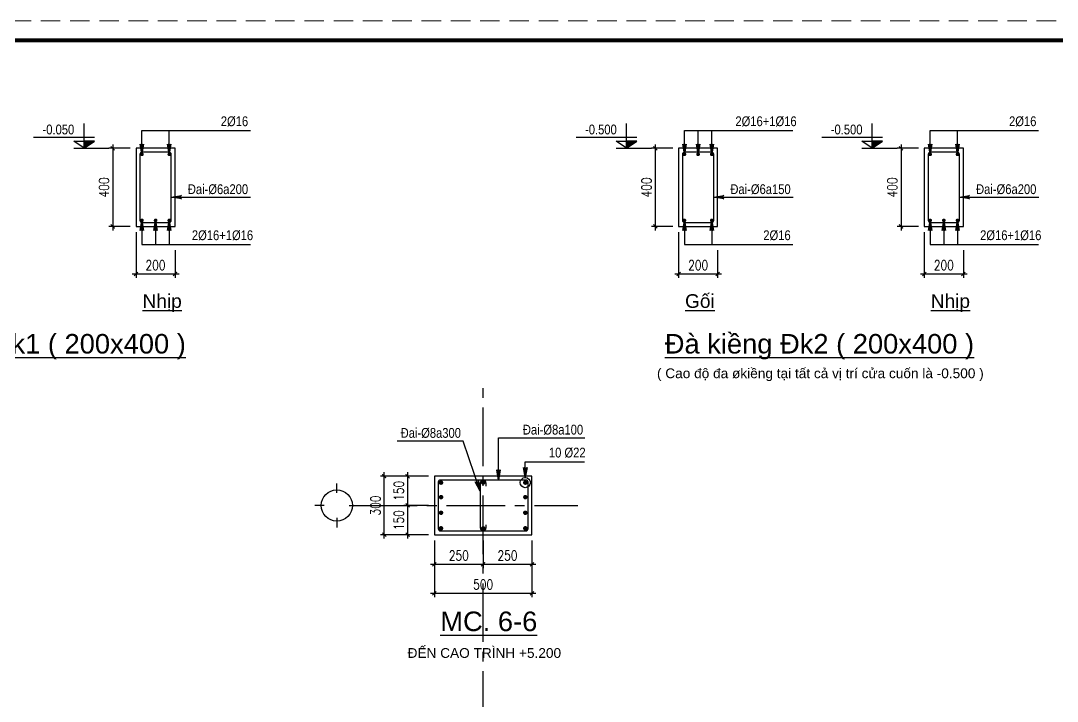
# Model space of a CAD drawing. Header units: inches. Extents: x 651127 to 1529722, y 768575 to 1021311.
# Drawn here: x 1387578 to 1414119, y 873523 to 890941 of the extents above; entities that cross this region are included whole.
import ezdxf
from ezdxf.enums import TextEntityAlignment as Align

# ---------------------------------------------------------------- set-up
doc = ezdxf.new("R2010")
doc.units = ezdxf.units.IN
doc.header["$LTSCALE"] = 1000
doc.header["$MEASUREMENT"] = 0
doc.linetypes.add('CENTER2', pattern=[1.125, 0.75, -0.125, 0.125, -0.125])
doc.linetypes.add('HIDDEN', pattern=[0.375, 0.25, -0.125])
doc.layers.get('DEFPOINTS').update_dxf_attribs({"color": 8, "lineweight": 9})
for name, color, linetype in [('DWGshare.com_1', 7, 'Continuous'), ('DWGshare.com_10', 7, 'Continuous'), ('DWGshare.com_2', 147, 'Continuous'), ('DWGshare.com_3', 7, 'Continuous'), ('DWGshare.com_4', 8, 'CENTER2'), ('DWGshare.com_6', 40, 'Continuous'), ('DWGshare.com_7', 1, 'Continuous'), ('DWGshare.com_8', 3, 'Continuous')]:
    doc.layers.add(name, color=color, linetype=linetype)
doc.styles.add('DWGshare.com_1', font='VHELVCN.TTF')
doc.styles.add('DWGshare.com_2', font='VHELVEB.TTF')
doc.styles.add('DWGshare.com_3', font='VHELVEB.TTF')
doc.styles.add('DWGshare.com_4', font='romans.shx', dxfattribs={"width": 0.8})
doc.styles.add('DWGshare.com_6', font='VHELVEN.TTF')
doc.dimstyles.new('DWGshare.com_3', dxfattribs={"dimscale": 100, "dimtxt": 2.5, "dimasz": 1, "dimexe": 1, "dimexo": 1.5, "dimgap": 1, "dimtad": 1, "dimdec": 0, "dimlfac": 0.2, "dimzin": 0, "dimdsep": 46, "dimtxsty": 'DWGshare.com_4', "dimblk": 'DWGshare.com_1', "dimcen": 1.5, "dimdle": 1, "dimclrd": 256, "dimclre": 256, "dimclrt": 7, "dimadec": 0, "dimazin": 0, "dimtfac": 1, "dimtdec": 0, "dimtix": 1, "dimtmove": 2, "dimatfit": 3, "dimfxl": 1, "dimtolj": 1, "dimtzin": 0, "dimarcsym": 0})
doc.dimstyles.new('DWGshare.com_4', dxfattribs={"dimscale": 100, "dimtxt": 2.5, "dimasz": 2, "dimexe": 1, "dimexo": 1.5, "dimgap": 1, "dimtad": 1, "dimdec": 0, "dimlfac": 0.5, "dimzin": 0, "dimdsep": 46, "dimtxsty": 'DWGshare.com_4', "dimblk": 'DWGshare.com_6', "dimcen": 1.5, "dimdle": 1, "dimclrd": 256, "dimclre": 256, "dimclrt": 7, "dimadec": 0, "dimazin": 0, "dimtfac": 1, "dimtdec": 0, "dimtix": 1, "dimtmove": 2, "dimatfit": 3, "dimldrblk": 'DWGshare.com_6', "dimfxl": 1, "dimtolj": 1, "dimtzin": 0, "dimarcsym": 0})

# ---------------------------------------------------------------- blocks, each defined once
blk = doc.blocks.new('DWGshare.com_1')
at = {"color": 0, "linetype": 'ByBlock', "const_width": 0.3}
blk.add_lwpolyline([(-0.5, -0.5), (0.5, 0.5)], dxfattribs=at)
blk = doc.blocks.new('*D456')
at = {"layer": 'DEFPOINTS', "color": 0, "transparency": 16777216}
for p in [(1398169, 877785), (1399419, 877785), (1399419, 877028)]:
    blk.add_point(p, dxfattribs=at)
at = {"layer": 'DWGshare.com_2', "lineweight": -2, "transparency": 16777216}
for p, q in [((1398169, 877635), (1398169, 876928)), ((1399419, 877635), (1399419, 876928)), ((1398069, 877028), (1399519, 877028))]:
    blk.add_line(p, q, dxfattribs=at)
at = {"layer": 'DWGshare.com_2', "lineweight": -2, "transparency": 16777216, "xscale": 100, "yscale": 100, "zscale": 100, "rotation": 180}
blk.add_blockref('DWGshare.com_1', (1398169, 877028), dxfattribs=at)
at = {"layer": 'DWGshare.com_2', "lineweight": -2, "transparency": 16777216, "xscale": 100, "yscale": 100, "zscale": 100}
blk.add_blockref('DWGshare.com_1', (1399419, 877028), dxfattribs=at)
at = {"layer": 'DWGshare.com_2', "color": 7, "transparency": 16777216, "insert": (1398794, 877253), "char_height": 250, "attachment_point": 5, "style": 'DWGshare.com_4'}
blk.add_mtext('\\A1;250', dxfattribs=at)
blk = doc.blocks.new('*D457')
at = {"layer": 'DEFPOINTS', "color": 0, "transparency": 16777216}
for p in [(1399419, 877785), (1400669, 877785), (1400669, 877028)]:
    blk.add_point(p, dxfattribs=at)
at = {"layer": 'DWGshare.com_2', "lineweight": -2, "transparency": 16777216}
for p, q in [((1399419, 877635), (1399419, 876928)), ((1400669, 877635), (1400669, 876928)), ((1399319, 877028), (1400769, 877028))]:
    blk.add_line(p, q, dxfattribs=at)
at = {"layer": 'DWGshare.com_2', "lineweight": -2, "transparency": 16777216, "xscale": 100, "yscale": 100, "zscale": 100, "rotation": 180}
blk.add_blockref('DWGshare.com_1', (1399419, 877028), dxfattribs=at)
at = {"layer": 'DWGshare.com_2', "lineweight": -2, "transparency": 16777216, "xscale": 100, "yscale": 100, "zscale": 100}
blk.add_blockref('DWGshare.com_1', (1400669, 877028), dxfattribs=at)
at = {"layer": 'DWGshare.com_2', "color": 7, "transparency": 16777216, "insert": (1400044, 877253), "char_height": 250, "attachment_point": 5, "style": 'DWGshare.com_4'}
blk.add_mtext('\\A1;250', dxfattribs=at)
blk = doc.blocks.new('*D458')
at = {"layer": 'DEFPOINTS', "color": 0, "transparency": 16777216}
for p in [(1398169, 877785), (1400669, 877785), (1400669, 876286)]:
    blk.add_point(p, dxfattribs=at)
at = {"layer": 'DWGshare.com_2', "lineweight": -2, "transparency": 16777216}
for p, q in [((1398169, 877635), (1398169, 876186)), ((1400669, 877635), (1400669, 876186)), ((1398069, 876286), (1400769, 876286))]:
    blk.add_line(p, q, dxfattribs=at)
at = {"layer": 'DWGshare.com_2', "lineweight": -2, "transparency": 16777216, "xscale": 100, "yscale": 100, "zscale": 100, "rotation": 180}
blk.add_blockref('DWGshare.com_1', (1398169, 876286), dxfattribs=at)
at = {"layer": 'DWGshare.com_2', "lineweight": -2, "transparency": 16777216, "xscale": 100, "yscale": 100, "zscale": 100}
blk.add_blockref('DWGshare.com_1', (1400669, 876286), dxfattribs=at)
at = {"layer": 'DWGshare.com_2', "color": 7, "transparency": 16777216, "insert": (1399419, 876511), "char_height": 250, "attachment_point": 5, "style": 'DWGshare.com_4'}
blk.add_mtext('\\A1;500', dxfattribs=at)
blk = doc.blocks.new('*D459')
at = {"layer": 'DEFPOINTS', "color": 0, "transparency": 16777216}
for p in [(1398169, 879285), (1397485, 878535), (1398169, 878535)]:
    blk.add_point(p, dxfattribs=at)
at = {"layer": 'DWGshare.com_2', "lineweight": -2, "transparency": 16777216}
for p, q in [((1397485, 879385), (1397485, 878435)), ((1398019, 879285), (1397385, 879285)), ((1398019, 878535), (1397385, 878535))]:
    blk.add_line(p, q, dxfattribs=at)
at = {"layer": 'DWGshare.com_2', "lineweight": -2, "transparency": 16777216, "xscale": 100, "yscale": 100, "zscale": 100}
for p, rotation in [((1397485, 879285), 90), ((1397485, 878535), 270)]:
    blk.add_blockref('DWGshare.com_1', p, dxfattribs=dict(at, rotation=rotation))
at = {"layer": 'DWGshare.com_2', "color": 7, "transparency": 16777216, "insert": (1397260, 878910), "char_height": 250, "attachment_point": 5, "rotation": 90, "style": 'DWGshare.com_4'}
blk.add_mtext('\\A1;150', dxfattribs=at)
blk = doc.blocks.new('*D460')
at = {"layer": 'DEFPOINTS', "color": 0, "transparency": 16777216}
for p in [(1398169, 878535), (1397485, 877785), (1398169, 877785)]:
    blk.add_point(p, dxfattribs=at)
at = {"layer": 'DWGshare.com_2', "lineweight": -2, "transparency": 16777216}
for p, q in [((1398019, 878535), (1397385, 878535)), ((1397485, 878635), (1397485, 877685)), ((1398019, 877785), (1397385, 877785))]:
    blk.add_line(p, q, dxfattribs=at)
at = {"layer": 'DWGshare.com_2', "lineweight": -2, "transparency": 16777216, "xscale": 100, "yscale": 100, "zscale": 100}
for p, rotation in [((1397485, 878535), 90), ((1397485, 877785), 270)]:
    blk.add_blockref('DWGshare.com_1', p, dxfattribs=dict(at, rotation=rotation))
at = {"layer": 'DWGshare.com_2', "color": 7, "transparency": 16777216, "insert": (1397260, 878160), "char_height": 250, "attachment_point": 5, "rotation": 90, "style": 'DWGshare.com_4'}
blk.add_mtext('\\A1;150', dxfattribs=at)
blk = doc.blocks.new('*D461')
at = {"layer": 'DEFPOINTS', "color": 0, "transparency": 16777216}
for p in [(1396887, 879285), (1398169, 879285), (1398169, 877785)]:
    blk.add_point(p, dxfattribs=at)
at = {"layer": 'DWGshare.com_2', "lineweight": -2, "transparency": 16777216}
for p, q in [((1396887, 877685), (1396887, 879385)), ((1398019, 879285), (1396787, 879285)), ((1398019, 877785), (1396787, 877785))]:
    blk.add_line(p, q, dxfattribs=at)
at = {"layer": 'DWGshare.com_2', "lineweight": -2, "transparency": 16777216, "xscale": 100, "yscale": 100, "zscale": 100}
for p, rotation in [((1396887, 879285), 90), ((1396887, 877785), 270)]:
    blk.add_blockref('DWGshare.com_1', p, dxfattribs=dict(at, rotation=rotation))
at = {"layer": 'DWGshare.com_2', "color": 7, "transparency": 16777216, "insert": (1396662, 878535), "char_height": 250, "attachment_point": 5, "rotation": 90, "style": 'DWGshare.com_4'}
blk.add_mtext('\\A1;300', dxfattribs=at)
blk = doc.blocks.new('DWGshare.com_6')
at = {"linetype": 'CENTER2'}
blk.add_hatch(color=256, dxfattribs=at).paths.add_polyline_path([(-1.3, 0.22), (-1, 0), (-1.3, -0.22), (0, 0)])
blk.add_line((0, 0), (-1, 0), dxfattribs=at)
blk.add_lwpolyline([(-1.3, 0.22), (0, 0), (-1.3, -0.22), (-1, 0), (-1.3, 0.22)], dxfattribs=at)
blk = doc.blocks.new('DWGshare.com_2')
for p, q in [((0, 320), (0, 560)), ((-320, 0), (-560, 0)), ((320, 0), (560, 0)), ((0, -320), (0, -560))]:
    blk.add_line(p, q)
blk.add_circle((0, 0), 400)
at = {"linetype": 'Continuous', "style": 'DWGshare.com_2'}
blk.add_attdef('2', text='', height=350, dxfattribs=at).set_placement((0, 0), align=Align.MIDDLE_CENTER)
blk = doc.blocks.new('*D645')
at = {"layer": 'DEFPOINTS', "color": 0, "transparency": 16777216}
for p in [(1404423, 887676), (1403827, 885676), (1404423, 885676)]:
    blk.add_point(p, dxfattribs=at)
at = {"layer": 'DWGshare.com_2', "lineweight": -2, "transparency": 16777216}
for p, q in [((1404273, 887676), (1403727, 887676)), ((1403827, 887776), (1403827, 885576)), ((1404273, 885676), (1403727, 885676))]:
    blk.add_line(p, q, dxfattribs=at)
at = {"layer": 'DWGshare.com_2', "lineweight": -2, "transparency": 16777216, "xscale": 100, "yscale": 100, "zscale": 100}
for p, rotation in [((1403827, 887676), 90), ((1403827, 885676), 270)]:
    blk.add_blockref('DWGshare.com_1', p, dxfattribs=dict(at, rotation=rotation))
at = {"layer": 'DWGshare.com_2', "color": 7, "transparency": 16777216, "insert": (1403602, 886676), "char_height": 250, "attachment_point": 5, "rotation": 90, "style": 'DWGshare.com_4'}
blk.add_mtext('\\A1;400', dxfattribs=at)
blk = doc.blocks.new('*D646')
at = {"layer": 'DEFPOINTS', "color": 0, "transparency": 16777216}
for p in [(1404423, 885676), (1405423, 885218), (1405423, 884460)]:
    blk.add_point(p, dxfattribs=at)
at = {"layer": 'DWGshare.com_2', "lineweight": -2, "transparency": 16777216}
for p, q in [((1404423, 885526), (1404423, 884360)), ((1405423, 885068), (1405423, 884360)), ((1404323, 884460), (1405523, 884460))]:
    blk.add_line(p, q, dxfattribs=at)
at = {"layer": 'DWGshare.com_2', "lineweight": -2, "transparency": 16777216, "xscale": 100, "yscale": 100, "zscale": 100, "rotation": 180}
blk.add_blockref('DWGshare.com_1', (1404423, 884460), dxfattribs=at)
at = {"layer": 'DWGshare.com_2', "lineweight": -2, "transparency": 16777216, "xscale": 100, "yscale": 100, "zscale": 100}
blk.add_blockref('DWGshare.com_1', (1405423, 884460), dxfattribs=at)
at = {"layer": 'DWGshare.com_2', "color": 7, "transparency": 16777216, "insert": (1404923, 884685), "char_height": 250, "attachment_point": 5, "style": 'DWGshare.com_4'}
blk.add_mtext('\\A1;200', dxfattribs=at)
blk = doc.blocks.new('*D647')
at = {"layer": 'DEFPOINTS', "color": 0, "transparency": 16777216}
for p in [(1410715, 887676), (1410119, 885676), (1410715, 885676)]:
    blk.add_point(p, dxfattribs=at)
at = {"layer": 'DWGshare.com_2', "lineweight": -2, "transparency": 16777216}
for p, q in [((1410565, 887676), (1410019, 887676)), ((1410119, 887776), (1410119, 885576)), ((1410565, 885676), (1410019, 885676))]:
    blk.add_line(p, q, dxfattribs=at)
at = {"layer": 'DWGshare.com_2', "lineweight": -2, "transparency": 16777216, "xscale": 100, "yscale": 100, "zscale": 100}
for p, rotation in [((1410119, 887676), 90), ((1410119, 885676), 270)]:
    blk.add_blockref('DWGshare.com_1', p, dxfattribs=dict(at, rotation=rotation))
at = {"layer": 'DWGshare.com_2', "color": 7, "transparency": 16777216, "insert": (1409894, 886676), "char_height": 250, "attachment_point": 5, "rotation": 90, "style": 'DWGshare.com_4'}
blk.add_mtext('\\A1;400', dxfattribs=at)
blk = doc.blocks.new('*D648')
at = {"layer": 'DEFPOINTS', "color": 0, "transparency": 16777216}
for p in [(1410715, 885676), (1411715, 885218), (1411715, 884460)]:
    blk.add_point(p, dxfattribs=at)
at = {"layer": 'DWGshare.com_2', "lineweight": -2, "transparency": 16777216}
for p, q in [((1410715, 885526), (1410715, 884360)), ((1411715, 885068), (1411715, 884360)), ((1410615, 884460), (1411815, 884460))]:
    blk.add_line(p, q, dxfattribs=at)
at = {"layer": 'DWGshare.com_2', "lineweight": -2, "transparency": 16777216, "xscale": 100, "yscale": 100, "zscale": 100, "rotation": 180}
blk.add_blockref('DWGshare.com_1', (1410715, 884460), dxfattribs=at)
at = {"layer": 'DWGshare.com_2', "lineweight": -2, "transparency": 16777216, "xscale": 100, "yscale": 100, "zscale": 100}
blk.add_blockref('DWGshare.com_1', (1411715, 884460), dxfattribs=at)
at = {"layer": 'DWGshare.com_2', "color": 7, "transparency": 16777216, "insert": (1411215, 884685), "char_height": 250, "attachment_point": 5, "style": 'DWGshare.com_4'}
blk.add_mtext('\\A1;200', dxfattribs=at)
blk = doc.blocks.new('*U9')
blk.add_hatch(color=256).paths.add_polyline_path([(-371, 181), (-636, 0), (-636, 181)])
for p, q in [((-636, 0), (-636, 631)), ((-1929, 281), (-371, 281)), ((-900, 181), (-636, 181)), ((-636, 0), (-900, 181)), ((-900, 0), (0, 0)), ((-371, 181), (-636, 181)), ((-636, 0), (-371, 181))]:
    blk.add_line(p, q)
at = {"linetype": 'CENTER2', "style": 'DWGshare.com_1'}
blk.add_attdef('CD', text='', height=250, dxfattribs=at).set_placement((-1699, 281), align=Align.BOTTOM_LEFT)
blk.add_attdef('%%P0.000', (771, 355), '', height=250, dxfattribs=at)
blk = doc.blocks.new('*D1139')
at = {"layer": 'DEFPOINTS', "color": 0, "transparency": 16777216}
for p in [(1390531, 887676), (1389935, 885676), (1390531, 885676)]:
    blk.add_point(p, dxfattribs=at)
at = {"layer": 'DWGshare.com_2', "lineweight": -2, "transparency": 16777216}
for p, q in [((1390381, 887676), (1389835, 887676)), ((1389935, 887776), (1389935, 885576)), ((1390381, 885676), (1389835, 885676))]:
    blk.add_line(p, q, dxfattribs=at)
at = {"layer": 'DWGshare.com_2', "lineweight": -2, "transparency": 16777216, "xscale": 100, "yscale": 100, "zscale": 100}
for p, rotation in [((1389935, 887676), 90), ((1389935, 885676), 270)]:
    blk.add_blockref('DWGshare.com_1', p, dxfattribs=dict(at, rotation=rotation))
at = {"layer": 'DWGshare.com_2', "color": 7, "transparency": 16777216, "insert": (1389710, 886676), "char_height": 250, "attachment_point": 5, "rotation": 90, "style": 'DWGshare.com_4'}
blk.add_mtext('\\A1;400', dxfattribs=at)
blk = doc.blocks.new('*D1140')
at = {"layer": 'DEFPOINTS', "color": 0, "transparency": 16777216}
for p in [(1390531, 885676), (1391531, 885218), (1391531, 884460)]:
    blk.add_point(p, dxfattribs=at)
at = {"layer": 'DWGshare.com_2', "lineweight": -2, "transparency": 16777216}
for p, q in [((1390531, 885526), (1390531, 884360)), ((1391531, 885068), (1391531, 884360)), ((1390431, 884460), (1391631, 884460))]:
    blk.add_line(p, q, dxfattribs=at)
at = {"layer": 'DWGshare.com_2', "lineweight": -2, "transparency": 16777216, "xscale": 100, "yscale": 100, "zscale": 100, "rotation": 180}
blk.add_blockref('DWGshare.com_1', (1390531, 884460), dxfattribs=at)
at = {"layer": 'DWGshare.com_2', "lineweight": -2, "transparency": 16777216, "xscale": 100, "yscale": 100, "zscale": 100}
blk.add_blockref('DWGshare.com_1', (1391531, 884460), dxfattribs=at)
at = {"layer": 'DWGshare.com_2', "color": 7, "transparency": 16777216, "insert": (1391031, 884685), "char_height": 250, "attachment_point": 5, "style": 'DWGshare.com_4'}
blk.add_mtext('\\A1;200', dxfattribs=at)

msp = doc.modelspace()

# ---------------------------------------------------------------- linework, layer by layer
at = {"layer": 'DEFPOINTS', "linetype": 'HIDDEN', "ltscale": 2}
msp.add_lwpolyline([(1356991.5, 831540.9), (1441091.5, 831540.9), (1441091.5, 890940.9), (1356991.5, 890940.9)], close=True, dxfattribs=at)
at = {"layer": 'DWGshare.com_1', "const_width": 100}
msp.add_lwpolyline([(1358991.5, 832040.9), (1440591.5, 832040.9), (1440591.5, 890440.9), (1358991.5, 890440.9)], close=True, dxfattribs=at)
at = {"layer": 'DWGshare.com_2'}
msp.add_circle((1400498.3, 879119.2), 130.1, dxfattribs=at)
at = {"layer": 'DWGshare.com_3'}
for points in [[(1390531.4, 885676.5), (1391531.4, 885676.5), (1391531.4, 887676.5), (1390531.4, 887676.5)], [(1404423.3, 885676.5), (1405423.3, 885676.5), (1405423.3, 887676.5), (1404423.3, 887676.5)], [(1410714.9, 885676.5), (1411714.9, 885676.5), (1411714.9, 887676.5), (1410714.9, 887676.5)], [(1398169.5, 879284.6), (1398169.5, 877784.6), (1400669.5, 877784.6), (1400669.5, 879284.6)]]:
    msp.add_lwpolyline(points, close=True, dxfattribs=at)
at = {"layer": 'DWGshare.com_4', "ltscale": 2}
for p, q in [((1399419.5, 839041), (1399419.5, 881563.4)), ((1396230.4, 878534.6), (1401845.9, 878534.6))]:
    msp.add_line(p, q, dxfattribs=at)
at = {"layer": 'DWGshare.com_7', "linetype": 'CENTER2'}
for points, const_width in [([(1390657.9, 887521.8, 1), (1390704.8, 887521.8, 1)], 46.9), ([(1391405, 887521.8, -1), (1391358.1, 887521.8, -1)], 46.9), ([(1404549.7, 887521.8, 1), (1404596.6, 887521.8, 1)], 46.9), ([(1404946.7, 887521.8, -1), (1404899.8, 887521.8, -1)], 46.9), ([(1405296.8, 887521.8, -1), (1405249.9, 887521.8, -1)], 46.9), ([(1410841.4, 887521.8, 1), (1410888.3, 887521.8, 1)], 46.9), ([(1411588.5, 887521.8, -1), (1411541.6, 887521.8, -1)], 46.9), ([(1390657.9, 885831.1, -1), (1390704.8, 885831.1, -1)], 46.9), ([(1391054.9, 885831.1, 1), (1391008, 885831.1, 1)], 46.9), ([(1391405, 885831.1, 1), (1391358.1, 885831.1, 1)], 46.9), ([(1404549.7, 885831.1, -1), (1404596.6, 885831.1, -1)], 46.9), ([(1405296.8, 885831.1, 1), (1405249.9, 885831.1, 1)], 46.9), ([(1410841.4, 885831.1, -1), (1410888.3, 885831.1, -1)], 46.9), ([(1411238.4, 885831.1, 1), (1411191.5, 885831.1, 1)], 46.9), ([(1411588.5, 885831.1, 1), (1411541.6, 885831.1, 1)], 46.9), ([(1398340.7, 879147.9, -1), (1398340.7, 879090.6, -1)], 57.3), ([(1399419.5, 879147.9, 1), (1399419.5, 879090.6, 1)], 57.3), ([(1400498.3, 879147.9, 1), (1400498.3, 879090.6, 1)], 57.3), ([(1398340.7, 878776.1, -1), (1398340.7, 878718.9, -1)], 57.3), ([(1400498.3, 878776.1, 1), (1400498.3, 878718.9, 1)], 57.3), ([(1398340.7, 878319, 1), (1398340.7, 878376.3, 1)], 57.3), ([(1400498.3, 878319, -1), (1400498.3, 878376.3, -1)], 57.3), ([(1398340.7, 877921.3, 1), (1398340.7, 877978.6, 1)], 57.3), ([(1399419.5, 877921.3, -1), (1399419.5, 877978.6, -1)], 57.3), ([(1400498.3, 877921.3, -1), (1400498.3, 877978.6, -1)], 57.3)]:
    msp.add_lwpolyline(points, format="xyb", close=True, dxfattribs=dict(at, const_width=const_width))
at = {"layer": 'DWGshare.com_8'}
for points in [[(1390681.4, 885776.5), (1391381.4, 885776.5, 0.4142136), (1391431.4, 885826.5), (1391431.4, 887526.5, 0.4142136), (1391381.4, 887576.5), (1390681.4, 887576.5, 0.4142136), (1390631.4, 887526.5), (1390631.4, 885826.5, 0.4142136)], [(1404573.3, 885776.5), (1405273.3, 885776.5, 0.4142136), (1405323.3, 885826.5), (1405323.3, 887526.5, 0.4142136), (1405273.3, 887576.5), (1404573.3, 887576.5, 0.4142136), (1404523.3, 887526.5), (1404523.3, 885826.5, 0.4142136)], [(1410864.9, 885776.5), (1411564.9, 885776.5, 0.4142136), (1411614.9, 885826.5), (1411614.9, 887526.5, 0.4142136), (1411564.9, 887576.5), (1410864.9, 887576.5, 0.4142136), (1410814.9, 887526.5), (1410814.9, 885826.5, 0.4142136)], [(1398269.5, 879134.6), (1398269.5, 877934.6, 0.4142136), (1398319.5, 877884.6), (1400519.5, 877884.6, 0.4142136), (1400569.5, 877934.6), (1400569.5, 879134.6, 0.4142136), (1400519.5, 879184.6), (1398319.5, 879184.6, 0.4142136)]]:
    msp.add_lwpolyline(points, format="xyb", close=True, dxfattribs=at)
msp.add_lwpolyline([(1399495.2, 879032.2), (1399495.2, 879108.8, 1), (1399343.7, 879108.8), (1399343.7, 877960.3, 1), (1399495.2, 877960.3), (1399495.2, 878036.9)], format="xyb", dxfattribs=at)

# ---------------------------------------------------------------- block references
at = {"layer": 'DWGshare.com_6', "linetype": 'CENTER2'}
ref = msp.add_blockref('*U9', (1389835.4, 887676.5), dxfattribs=at)
ref.add_attrib('CD', '-0.050', dxfattribs={"layer": '0', "linetype": 'CENTER2', "height": 250, "style": 'DWGshare.com_1'}).set_placement((1388136.4, 887957.3), align=Align.BOTTOM_LEFT)
ref = msp.add_blockref('*U9', (1403727.2, 887676.5), dxfattribs=at)
ref.add_attrib('CD', '-0.500', dxfattribs={"layer": '0', "linetype": 'CENTER2', "height": 250, "style": 'DWGshare.com_1'}).set_placement((1402028.2, 887957.3), align=Align.BOTTOM_LEFT)
ref = msp.add_blockref('*U9', (1410018.9, 887676.5), dxfattribs=at)
ref.add_attrib('CD', '-0.500', dxfattribs={"layer": '0', "linetype": 'CENTER2', "height": 250, "style": 'DWGshare.com_1'}).set_placement((1408319.9, 887957.3), align=Align.BOTTOM_LEFT)
msp.add_blockref('DWGshare.com_2', (1395670.4, 878534.6), dxfattribs=at)

# ---------------------------------------------------------------- texts
at = {"layer": 'DWGshare.com_10'}
for s, height, style, p in [('2Þ16', 250, 'DWGshare.com_1', (1392700.7, 888168.4)), ('2Þ16+1Þ16', 250, 'DWGshare.com_1', (1405877.5, 888168.4)), ('2Þ16', 250, 'DWGshare.com_1', (1412884.2, 888168.4)), ('Ñai-Þ6a200', 250, 'DWGshare.com_1', (1391856.9, 886429.9)), ('Ñai-Þ6a150', 250, 'DWGshare.com_1', (1405748.8, 886429.9)), ('Ñai-Þ6a200', 250, 'DWGshare.com_1', (1412040.4, 886429.9)), ('2Þ16+1Þ16', 250, 'DWGshare.com_1', (1391960.3, 885251.2)), ('2Þ16', 250, 'DWGshare.com_1', (1406592.5, 885251.2)), ('2Þ16+1Þ16', 250, 'DWGshare.com_1', (1412143.8, 885251.2)), ('%%UNhòp', 350, 'DWGshare.com_3', (1390696.4, 883487)), ('%%UGoái', 350, 'DWGshare.com_3', (1404588.2, 883487)), ('%%UNhòp', 350, 'DWGshare.com_3', (1410879.9, 883487)), ('%%UÑaø kieàng Ñk1 ( 200x400 )', 500, 'DWGshare.com_3', (1383886.5, 882273.3)), ('%%UÑaø kieàng Ñk2 ( 200x400 )', 500, 'DWGshare.com_3', (1404070, 882273.3)), ('( Cao ñoä ña økieàng taïi taát caû vò trí cöûa cuoán laø -0.500 )', 250, 'DWGshare.com_3', (1403869.8, 881717.5)), ('Ñai-Þ8a300', 250, 'DWGshare.com_1', (1397305.8, 880191.9)), ('Ñai-Þ8a100', 250, 'DWGshare.com_1', (1400435.2, 880275.1)), ('10 Þ22', 250, 'DWGshare.com_1', (1401102.1, 879688.3)), ('%%UMC. 6-6', 500, 'DWGshare.com_3', (1398322, 875169))]:
    msp.add_text(s, height=height, dxfattribs=dict(at, style=style)).set_placement(p, align=Align.BOTTOM_LEFT)
at = {"layer": 'DWGshare.com_10', "style": 'DWGshare.com_6'}
msp.add_text('ÑEÁN CAO TRÌNH +5.200', height=250, dxfattribs=at).set_placement((1399449.8, 874794.8), align=Align.MIDDLE)

# ---------------------------------------------------------------- dimensions: what is measured, and where the dimension line sits
at = {"layer": 'DWGshare.com_2'}
for base, p1, p2, picture, middle in [((1389935.4, 885676.5), (1390531.4, 887676.5), (1390531.4, 885676.5), '*D1139', (1389710.4, 886676.5)), ((1403827.2, 885676.5), (1404423.3, 887676.5), (1404423.3, 885676.5), '*D645', (1403602.2, 886676.5)), ((1410118.9, 885676.5), (1410714.9, 887676.5), (1410714.9, 885676.5), '*D647', (1409893.9, 886676.5)), ((1396886.5, 879284.6), (1398169.5, 877784.6), (1398169.5, 879284.6), '*D461', (1396661.5, 878534.6)), ((1397485.3, 878534.6), (1398169.5, 879284.6), (1398169.5, 878534.6), '*D459', (1397260.3, 878909.6)), ((1397485.3, 877784.6), (1398169.5, 878534.6), (1398169.5, 877784.6), '*D460', (1397260.3, 878159.6))]:
    dim = msp.add_linear_dim(base=base, p1=p1, p2=p2, angle=90, dimstyle='DWGshare.com_3', dxfattribs=at)
    dim.commit()
    dim.dimension.update_dxf_attribs({"geometry": picture, "text_midpoint": middle})
for base, p1, p2, picture, middle in [((1391531.4, 884460.1), (1390531.4, 885676.5), (1391531.4, 885217.8), '*D1140', (1391031.4, 884685.1)), ((1405423.3, 884460.1), (1404423.3, 885676.5), (1405423.3, 885217.8), '*D646', (1404923.3, 884685.1)), ((1411714.9, 884460.1), (1410714.9, 885676.5), (1411714.9, 885217.8), '*D648', (1411214.9, 884685.1)), ((1399419.5, 877028), (1398169.5, 877784.6), (1399419.5, 877784.6), '*D456', (1398794.5, 877253)), ((1400669.5, 876286.4), (1398169.5, 877784.6), (1400669.5, 877784.6), '*D458', (1399419.5, 876511.4)), ((1400669.5, 877028), (1399419.5, 877784.6), (1400669.5, 877784.6), '*D457', (1400044.5, 877253))]:
    dim = msp.add_linear_dim(base=base, p1=p1, p2=p2, dimstyle='DWGshare.com_3', dxfattribs=at)
    dim.commit()
    dim.dimension.update_dxf_attribs({"geometry": picture, "text_midpoint": middle})

# ---------------------------------------------------------------- leaders
for points in [[(1390681.3, 887521.8), (1390681.3, 888135.1), (1391838.4, 888135.1)], [(1391381.6, 887521.8), (1391381.6, 888135.1), (1393459.2, 888135.1)], [(1404573.1, 887521.8), (1404573.1, 888135.1), (1405730.2, 888135.1)], [(1404923.3, 887521.8), (1404923.3, 888135.1), (1407000.9, 888135.1)], [(1405273.4, 887521.8), (1405273.4, 888135.1), (1407351.1, 888135.1)], [(1410864.8, 887521.8), (1410864.8, 888135.1), (1412021.9, 888135.1)], [(1411565.1, 887521.8), (1411565.1, 888135.1), (1413642.7, 888135.1)], [(1391431.4, 886426.5), (1393463.6, 886426.5)], [(1405323.3, 886426.5), (1407355.4, 886426.5)], [(1411614.9, 886426.5), (1413647.1, 886426.5)], [(1390681.3, 885831.1), (1390681.3, 885217.8), (1391838.4, 885217.8)], [(1391031.4, 885831.1), (1391031.4, 885217.8), (1393109.1, 885217.8)], [(1391381.6, 885831.1), (1391381.6, 885217.8), (1393459.2, 885217.8)], [(1404573.1, 885831.1), (1404573.1, 885217.8), (1405730.2, 885217.8)], [(1405273.4, 885831.1), (1405273.4, 885217.8), (1407351.1, 885217.8)], [(1410864.8, 885831.1), (1410864.8, 885217.8), (1412021.9, 885217.8)], [(1411214.9, 885831.1), (1411214.9, 885217.8), (1413292.6, 885217.8)], [(1411565.1, 885831.1), (1411565.1, 885217.8), (1413642.7, 885217.8)], [(1399343.7, 878903.9), (1398906.2, 880180.4), (1397216.1, 880180.4)], [(1399810.9, 879184.6), (1399810.9, 880263.6), (1402024.4, 880263.6)], [(1400498.3, 879249.3), (1400498.3, 879654.1), (1402013.1, 879654.1)]]:
    msp.add_leader(points, dimstyle='DWGshare.com_4', dxfattribs=at)

doc.saveas('drawing.dxf')
